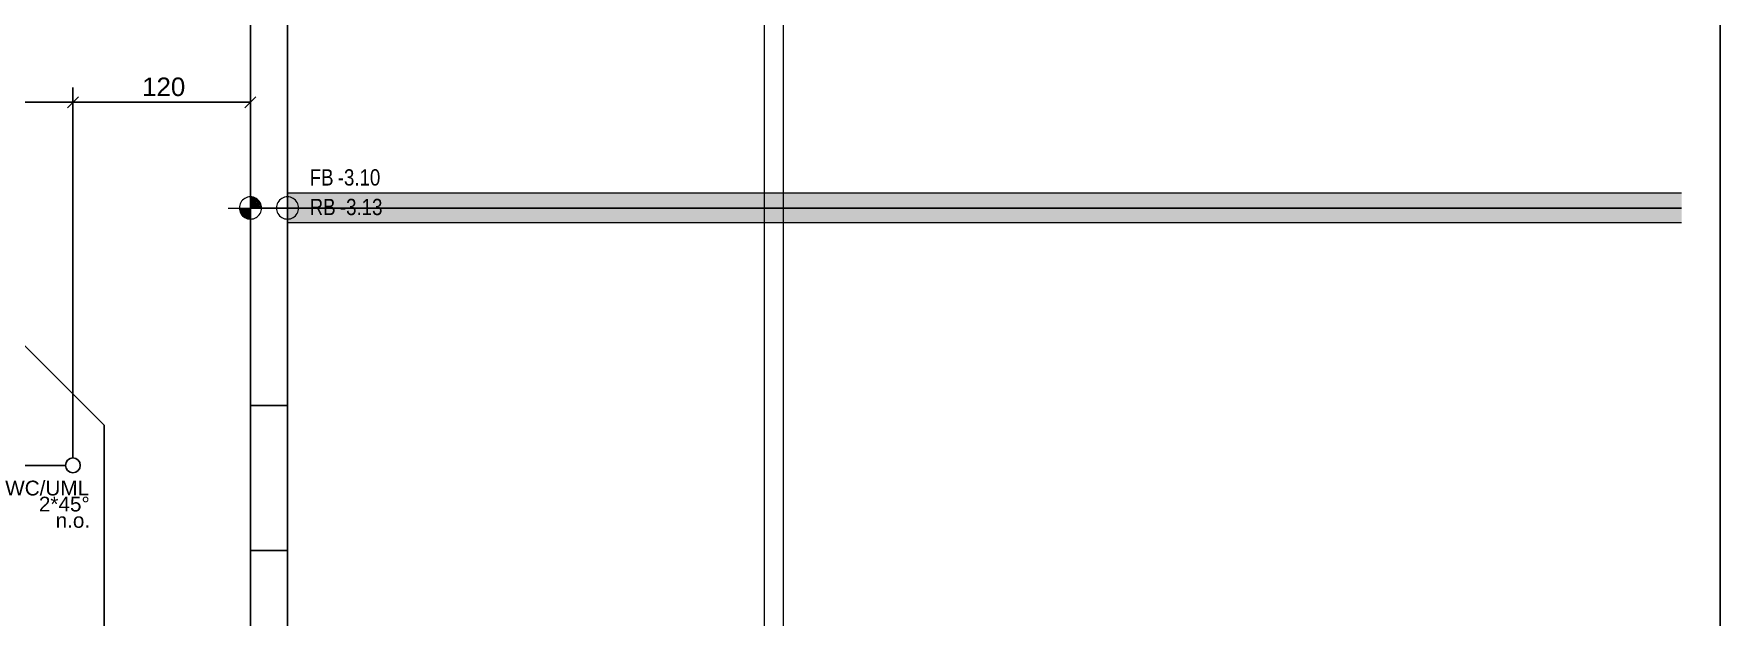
# Model space of a CAD drawing. Extents: x 885 to 2021, y 330 to 1122.
# Drawn here: x 1498.6 to 1726.4, y 634.2 to 713.2 of the extents above; entities that cross this region are included whole.
import ezdxf
from ezdxf.lldxf.tags import DXFTag

# ---------------------------------------------------------------- set-up
doc = ezdxf.new("R2010")
doc.units = 0
doc.layers.get('0').update_dxf_attribs({"lineweight": 25})
for name, color, linetype, lineweight in [('010 Fenster Abbruch', 7, 'Continuous', 25), ('015 Innenwände Abbruch', 7, 'Continuous', 25), ('027 Oberhalb', 7, 'Continuous', 25), ('030 Bodenaufbauten', 7, 'Continuous', 25), ('035 Decken', 7, 'Continuous', 25), ('080 Raum Innen Kontur Neu', 7, 'Continuous', 25), ('080 Raum Innen Neu', 7, 'Continuous', 25), ('111 Bemassung Ausführung Koten', 7, 'Continuous', 25), ('320 Sanitär', 7, 'Continuous', 25)]:
    doc.layers.add(name, color=color, linetype=linetype, lineweight=lineweight)
doc.layers.add('GP_Kopf', color=7, linetype='Continuous', lineweight=25, true_color=0xffff80)
doc.layers.add('S_Text_Einlage', color=7, linetype='Continuous', lineweight=25, true_color=0x99ff99)
doc.styles.get("Standard").update_dxf_attribs({"font": 'arial.ttf'})
tags = doc.linetypes.add('Strich 2_1mm', pattern=[0.003, 0.002, -0.001]).pattern_tags.tags
tags[6:7] = [DXFTag(74, 4), DXFTag(75, 0), DXFTag(340, '0'), DXFTag(46, 1.0), DXFTag(50, 0.0), DXFTag(44, 0.0), DXFTag(45, 0.0)]
tags[4:5] = [DXFTag(74, 4), DXFTag(75, 0), DXFTag(340, '0'), DXFTag(46, 1.0), DXFTag(50, 0.0), DXFTag(44, 0.0), DXFTag(45, 0.0)]
tags = doc.linetypes.add('Strich 3_1mm Kanten', pattern=[0.004, 0.003, -0.001]).pattern_tags.tags
tags[6:7] = [DXFTag(74, 4), DXFTag(75, 0), DXFTag(340, '0'), DXFTag(46, 1.0), DXFTag(50, 0.0), DXFTag(44, 0.0), DXFTag(45, 0.0)]
tags[4:5] = [DXFTag(74, 4), DXFTag(75, 0), DXFTag(340, '0'), DXFTag(46, 1.0), DXFTag(50, 0.0), DXFTag(44, 0.0), DXFTag(45, 0.0)]
tags = doc.linetypes.add('Strichpunkt 3_1_1mm Achsen', pattern=[0.005, 0.003, -0.001, 0, -0.001]).pattern_tags.tags
tags[10:11] = [DXFTag(74, 4), DXFTag(75, 0), DXFTag(340, '0'), DXFTag(46, 1.0), DXFTag(50, 0.0), DXFTag(44, 0.0), DXFTag(45, 0.0)]
tags[8:9] = [DXFTag(74, 4), DXFTag(75, 0), DXFTag(340, '0'), DXFTag(46, 1.0), DXFTag(50, 0.0), DXFTag(44, 0.0), DXFTag(45, 0.0)]
tags[6:7] = [DXFTag(74, 4), DXFTag(75, 0), DXFTag(340, '0'), DXFTag(46, 1.0), DXFTag(50, 0.0), DXFTag(44, 0.0), DXFTag(45, 0.0)]
tags[4:5] = [DXFTag(74, 4), DXFTag(75, 0), DXFTag(340, '0'), DXFTag(46, 1.0), DXFTag(50, 0.0), DXFTag(44, 0.0), DXFTag(45, 0.0)]
tags = doc.linetypes.add('Strichpunkt 6_2_2mm Schnitt', pattern=[0.5, 0.3, -0.1, 0, -0.1]).pattern_tags.tags
tags[10:11] = [DXFTag(74, 4), DXFTag(75, 0), DXFTag(340, '0'), DXFTag(46, 1.0), DXFTag(50, 0.0), DXFTag(44, 0.0), DXFTag(45, 0.0)]
tags[8:9] = [DXFTag(74, 4), DXFTag(75, 0), DXFTag(340, '0'), DXFTag(46, 1.0), DXFTag(50, 0.0), DXFTag(44, 0.0), DXFTag(45, 0.0)]
tags[6:7] = [DXFTag(74, 4), DXFTag(75, 0), DXFTag(340, '0'), DXFTag(46, 1.0), DXFTag(50, 0.0), DXFTag(44, 0.0), DXFTag(45, 0.0)]
tags[4:5] = [DXFTag(74, 4), DXFTag(75, 0), DXFTag(340, '0'), DXFTag(46, 1.0), DXFTag(50, 0.0), DXFTag(44, 0.0), DXFTag(45, 0.0)]
tags = doc.linetypes.add('Unsichtbare Linie', pattern='A,0,[1,5773_032 -1.UG1.shx,S=10,R=0,X=0,Y=0],-10,0', length=10).pattern_tags.tags
tags[14:15] = [DXFTag(74, 4), DXFTag(75, 0), DXFTag(340, '0'), DXFTag(46, 1.0), DXFTag(50, 0.0), DXFTag(44, 0.0), DXFTag(45, 0.0)]
tags[12:13] = [DXFTag(74, 4), DXFTag(75, 0), DXFTag(340, '0'), DXFTag(46, 1.0), DXFTag(50, 0.0), DXFTag(44, 0.0), DXFTag(45, 0.0)]

msp = doc.modelspace()

# ---------------------------------------------------------------- linework, layer by layer
at = {"color": 0, "linetype": 'ByBlock', "lineweight": -2, "ltscale": 0.35}
for p, q in [((1382.38, 703.9), (1527.88, 703.9)), ((1504.65, 704.65), (1503.16, 703.16)), ((1503.9, 705.9), (1503.9, 655.8)), ((1528.62, 704.65), (1527.14, 703.16)), ((1527.88, 705.9), (1527.88, 685.1))]:
    msp.add_line(p, q, dxfattribs=at)
at = {"color": 0, "lineweight": -2}
for p, q in [((1482.87, 685.5), (1508.14, 660.24)), ((1508.14, 660.24), (1508.14, 520.56)), ((1502.9, 654.8), (1468.48, 654.8))]:
    msp.add_line(p, q, dxfattribs=at)
at = {"color": 0, "linetype": 'ByBlock', "lineweight": -2, "ltscale": 0.25}
msp.add_circle((1503.9, 654.8), 1, dxfattribs=at)
at = {"layer": '010 Fenster Abbruch', "color": 0, "linetype": 'Strich 2_1mm', "lineweight": -2, "ltscale": 0.0625}
for p, q in [((1531.48, 662.9), (1527.88, 662.9)), ((1532.88, 662.9), (1531.48, 662.9)), ((1531.48, 643.3), (1527.88, 643.3)), ((1532.88, 643.3), (1531.48, 643.3))]:
    msp.add_line(p, q, dxfattribs=at)
at = {"layer": '010 Fenster Abbruch', "color": 0, "linetype": 'Strich 2_1mm', "lineweight": 13, "ltscale": 0.0169}
msp.add_line((1532.88, 662.9), (1532.88, 643.3), dxfattribs=at)
at = {"layer": '015 Innenwände Abbruch', "color": 0, "linetype": 'Strich 2_1mm', "lineweight": -2, "ltscale": 0.0625}
for p, q in [((1527.88, 742), (1527.88, 662.9)), ((1532.88, 662.9), (1532.88, 742)), ((1531.48, 662.9), (1527.88, 662.9)), ((1532.88, 662.9), (1531.48, 662.9)), ((1531.48, 643.3), (1527.88, 643.3)), ((1527.88, 643.3), (1527.88, 622)), ((1532.88, 643.3), (1531.48, 643.3)), ((1532.88, 622), (1532.88, 643.3))]:
    msp.add_line(p, q, dxfattribs=at)
at = {"layer": '027 Oberhalb', "color": 0, "linetype": 'Strichpunkt 6_2_2mm Schnitt', "lineweight": 13, "ltscale": 0.0169}
msp.add_line((1597.28, 552.6), (1597.28, 945.81), dxfattribs=at)
at = {"layer": '030 Bodenaufbauten', "color": 0, "linetype": 'Unsichtbare Linie', "lineweight": 13, "ltscale": 0.0169}
for p, q in [((1532.88, 689.6), (1532.88, 849.6)), ((1532.88, 689.6), (1721.15, 689.6)), ((1721.15, 689.6), (1532.88, 689.6)), ((1532.88, 529.6), (1532.88, 689.6))]:
    msp.add_line(p, q, dxfattribs=at)
at = {"layer": '035 Decken', "color": 0, "linetype": 'Strichpunkt 3_1_1mm Achsen', "lineweight": 13, "ltscale": 0.002197}
for p, q in [((1527.88, 945.81), (1527.88, 566)), ((1599.88, 566), (1599.88, 945.81))]:
    msp.add_line(p, q, dxfattribs=at)
at = {"layer": '035 Decken', "color": 0, "linetype": 'Continuous', "lineweight": 13, "ltscale": 0.0169}
msp.add_line((1527.88, 524.6), (1527.88, 945.81), dxfattribs=at)
msp.add_line((1527.88, 524.6), (1527.88, 945.81), dxfattribs=at)
at = {"layer": '035 Decken', "color": 0, "linetype": 'Strich 3_1mm Kanten', "lineweight": 13, "ltscale": 0.002197}
for p, q in [((1527.88, 689.6), (1527.88, 854.6)), ((1527.88, 524.6), (1527.88, 689.6))]:
    msp.add_line(p, q, dxfattribs=at)
at = {"layer": '035 Decken', "color": 0, "linetype": 'Strich 3_1mm Kanten', "lineweight": 13, "ltscale": 0.0169}
msp.add_line((1721.15, 689.6), (1527.88, 689.6), dxfattribs=at)
at = {"layer": '080 Raum Innen Kontur Neu', "color": 0, "linetype": 'Continuous', "lineweight": 13, "ltscale": 0.0169}
for p, q in [((1532.88, 622), (1532.88, 742)), ((1532.88, 742), (1532.88, 622))]:
    msp.add_line(p, q, dxfattribs=at)
at = {"layer": '080 Raum Innen Neu', "color": 0, "linetype": 'Unsichtbare Linie', "lineweight": 13, "ltscale": 0.0169}
for p, q in [((1532.88, 749.6), (1532.88, 629.6)), ((1532.88, 742), (1532.88, 622))]:
    msp.add_line(p, q, dxfattribs=at)
at = {"layer": '111 Bemassung Ausführung Koten', "color": 0, "lineweight": 13}
for p, q in [((1527.88, 686.6), (1527.88, 692.6)), ((1532.88, 686.6), (1532.88, 692.6)), ((1524.88, 689.6), (1530.88, 689.6)), ((1529.88, 689.6), (1535.88, 689.6))]:
    msp.add_line(p, q, dxfattribs=at)
at = {"layer": '111 Bemassung Ausführung Koten', "color": 0, "linetype": 'Continuous', "lineweight": 13, "ltscale": 0.0169}
for p, q in [((1526.49, 690.18), (1526.43, 689.99)), ((1526.58, 690.35), (1526.49, 690.18)), ((1526.69, 690.52), (1526.58, 690.35)), ((1526.82, 690.66), (1526.69, 690.52)), ((1526.97, 690.79), (1526.82, 690.66)), ((1527.13, 690.9), (1526.97, 690.79)), ((1527.3, 690.99), (1527.13, 690.9)), ((1527.49, 691.05), (1527.3, 690.99)), ((1527.68, 691.09), (1527.49, 691.05)), ((1527.88, 691.1), (1527.68, 691.09)), ((1528.07, 691.09), (1527.88, 691.1)), ((1528.27, 691.05), (1528.07, 691.09)), ((1528.45, 690.99), (1528.27, 691.05)), ((1528.63, 690.9), (1528.45, 690.99)), ((1528.79, 690.79), (1528.63, 690.9)), ((1528.94, 690.66), (1528.79, 690.79)), ((1529.07, 690.52), (1528.94, 690.66)), ((1529.18, 690.35), (1529.07, 690.52)), ((1529.26, 690.18), (1529.18, 690.35)), ((1529.33, 689.99), (1529.26, 690.18)), ((1531.49, 690.18), (1531.43, 689.99)), ((1531.58, 690.35), (1531.49, 690.18)), ((1531.69, 690.52), (1531.58, 690.35)), ((1531.82, 690.66), (1531.69, 690.52)), ((1531.97, 690.79), (1531.82, 690.66)), ((1532.13, 690.9), (1531.97, 690.79)), ((1532.3, 690.99), (1532.13, 690.9)), ((1532.49, 691.05), (1532.3, 690.99)), ((1532.68, 691.09), (1532.49, 691.05)), ((1532.88, 691.1), (1532.68, 691.09)), ((1533.07, 691.09), (1532.88, 691.1)), ((1533.27, 691.05), (1533.07, 691.09)), ((1533.45, 690.99), (1533.27, 691.05)), ((1533.63, 690.9), (1533.45, 690.99)), ((1533.79, 690.79), (1533.63, 690.9)), ((1533.94, 690.66), (1533.79, 690.79)), ((1534.07, 690.52), (1533.94, 690.66)), ((1534.18, 690.35), (1534.07, 690.52)), ((1534.26, 690.18), (1534.18, 690.35)), ((1534.33, 689.99), (1534.26, 690.18)), ((1526.39, 689.8), (1526.38, 689.6)), ((1526.38, 689.6), (1526.39, 689.41)), ((1526.43, 689.99), (1526.39, 689.8)), ((1526.39, 689.41), (1526.43, 689.21)), ((1526.43, 689.21), (1526.49, 689.03)), ((1526.49, 689.03), (1526.58, 688.85)), ((1526.58, 688.85), (1526.69, 688.69)), ((1526.69, 688.69), (1526.82, 688.54)), ((1526.82, 688.54), (1526.97, 688.41)), ((1526.97, 688.41), (1527.13, 688.3)), ((1527.13, 688.3), (1527.3, 688.22)), ((1527.3, 688.22), (1527.49, 688.15)), ((1527.49, 688.15), (1527.68, 688.12)), ((1527.68, 688.12), (1527.88, 688.1)), ((1527.88, 688.1), (1528.07, 688.12)), ((1528.07, 688.12), (1528.27, 688.15)), ((1528.27, 688.15), (1528.45, 688.22)), ((1528.45, 688.22), (1528.63, 688.3)), ((1528.63, 688.3), (1528.79, 688.41)), ((1528.79, 688.41), (1528.94, 688.54)), ((1528.94, 688.54), (1529.07, 688.69)), ((1529.07, 688.69), (1529.18, 688.85)), ((1529.18, 688.85), (1529.26, 689.03)), ((1529.26, 689.03), (1529.33, 689.21)), ((1529.37, 689.8), (1529.33, 689.99)), ((1529.33, 689.21), (1529.37, 689.41)), ((1529.38, 689.6), (1529.37, 689.8)), ((1529.37, 689.41), (1529.38, 689.6)), ((1531.39, 689.8), (1531.38, 689.6)), ((1531.38, 689.6), (1531.39, 689.41)), ((1531.43, 689.99), (1531.39, 689.8)), ((1531.39, 689.41), (1531.43, 689.21)), ((1531.43, 689.21), (1531.49, 689.03)), ((1531.49, 689.03), (1531.58, 688.85)), ((1531.58, 688.85), (1531.69, 688.69)), ((1531.69, 688.69), (1531.82, 688.54)), ((1531.82, 688.54), (1531.97, 688.41)), ((1531.97, 688.41), (1532.13, 688.3)), ((1532.13, 688.3), (1532.3, 688.22)), ((1532.3, 688.22), (1532.49, 688.15)), ((1532.49, 688.15), (1532.68, 688.12)), ((1532.68, 688.12), (1532.88, 688.1)), ((1532.88, 688.1), (1533.07, 688.12)), ((1533.07, 688.12), (1533.27, 688.15)), ((1533.27, 688.15), (1533.45, 688.22)), ((1533.45, 688.22), (1533.63, 688.3)), ((1533.63, 688.3), (1533.79, 688.41)), ((1533.79, 688.41), (1533.94, 688.54)), ((1533.94, 688.54), (1534.07, 688.69)), ((1534.07, 688.69), (1534.18, 688.85)), ((1534.18, 688.85), (1534.26, 689.03)), ((1534.26, 689.03), (1534.33, 689.21)), ((1534.37, 689.8), (1534.33, 689.99)), ((1534.33, 689.21), (1534.37, 689.41)), ((1534.38, 689.6), (1534.37, 689.8)), ((1534.37, 689.41), (1534.38, 689.6))]:
    msp.add_line(p, q, dxfattribs=at)
at = {"layer": '111 Bemassung Ausführung Koten', "color": 0, "linetype": 'Continuous', "lineweight": 0, "ltscale": 0.0169}
for points in [[(1527.88, 689.6), (1528.45, 689.6), (1527.88, 691.1)], [(1528.45, 690.99), (1527.92, 690.99), (1527.88, 691.1)], [(1528.45, 689.6), (1528.45, 690.99), (1527.92, 690.99)], [(1528.45, 689.6), (1528.94, 689.6), (1528.45, 690.99)], [(1528.94, 690.66), (1528.57, 690.66), (1528.45, 690.99)], [(1528.94, 689.6), (1528.94, 690.66), (1528.57, 690.66)], [(1528.94, 689.6), (1529.26, 689.6), (1528.94, 690.66)], [(1529.26, 690.18), (1529.09, 690.18), (1528.94, 690.66)], [(1529.26, 689.6), (1529.26, 690.18), (1529.09, 690.18)], [(1529.26, 689.6), (1529.38, 689.6), (1529.26, 690.18)], [(1526.49, 689.03), (1526.49, 689.6), (1526.38, 689.6)], [(1526.67, 689.03), (1526.49, 689.03), (1526.49, 689.6)], [(1526.82, 688.54), (1526.82, 689.6), (1526.49, 689.6)], [(1526.82, 688.54), (1526.67, 689.03), (1526.49, 689.03)], [(1527.19, 688.54), (1526.82, 688.54), (1526.82, 689.6)], [(1527.3, 688.22), (1527.3, 689.6), (1526.82, 689.6)], [(1527.3, 688.22), (1527.19, 688.54), (1526.82, 688.54)], [(1527.83, 688.22), (1527.3, 688.22), (1527.3, 689.6)], [(1527.88, 688.1), (1527.88, 689.6), (1527.3, 689.6)], [(1527.88, 688.1), (1527.83, 688.22), (1527.3, 688.22)]]:
    msp.add_solid(points, dxfattribs=at)
at = {"layer": '320 Sanitär', "color": 0, "lineweight": 13}
for p, q in [((1721.15, 691.6), (1532.88, 691.6)), ((1532.88, 691.6), (1532.88, 687.6)), ((1721.15, 687.6), (1532.88, 687.6))]:
    msp.add_line(p, q, dxfattribs=at)
at = {"layer": '320 Sanitär', "color": 0, "linetype": 'Continuous', "lineweight": 0, "ltscale": 0.0169}
for points in [[(1721.15, 688.38), (1532.88, 688.38), (1532.88, 691.6)], [(1721.15, 688.38), (1532.88, 691.6), (1721.15, 690.04)], [(1721.15, 691.6), (1532.88, 691.6), (1721.15, 690.04)], [(1532.88, 687.6), (1721.15, 687.98), (1721.15, 688.38)], [(1532.88, 687.6), (1721.15, 688.38), (1532.88, 688.38)], [(1532.88, 687.6), (1721.15, 687.6), (1721.15, 687.98)]]:
    msp.add_solid(points, dxfattribs=at)
at = {"layer": 'GP_Kopf', "ltscale": 0.25}
msp.add_line((1726.37, 361.97), (1726.37, 955.97), dxfattribs=at)

# ---------------------------------------------------------------- texts
at = {"color": 0, "linetype": 'ByBlock', "lineweight": -2, "ltscale": 0.35, "insert": (1513.25, 707.24), "char_height": 2.5, "attachment_point": 1}
msp.add_mtext('{\\fArial;120}', dxfattribs=at)
at = {"layer": '111 Bemassung Ausführung Koten', "color": 0, "linetype": 'Continuous', "lineweight": 13, "ltscale": 0.002197, "char_height": 2.2, "attachment_point": 1}
for s, insert in [('{\\fArial Narrow;FB}', (1535.88, 694.84)), ('{\\fArial Narrow;-3.10}', (1539.67, 694.84)), ('{\\fArial Narrow;RB}', (1535.88, 690.84)), ('{\\fArial Narrow;-3.13}', (1539.96, 690.84))]:
    msp.add_mtext(s, dxfattribs=dict(at, insert=insert))
at = {"layer": 'S_Text_Einlage'}
for s, p in [('WC/UML', (1494.76, 650.73)), ('2*45°', (1499.31, 648.56)), ('n.o.', (1501.57, 646.36))]:
    msp.add_text(s, height=2, dxfattribs=at).set_placement(p)

doc.saveas('drawing.dxf')
